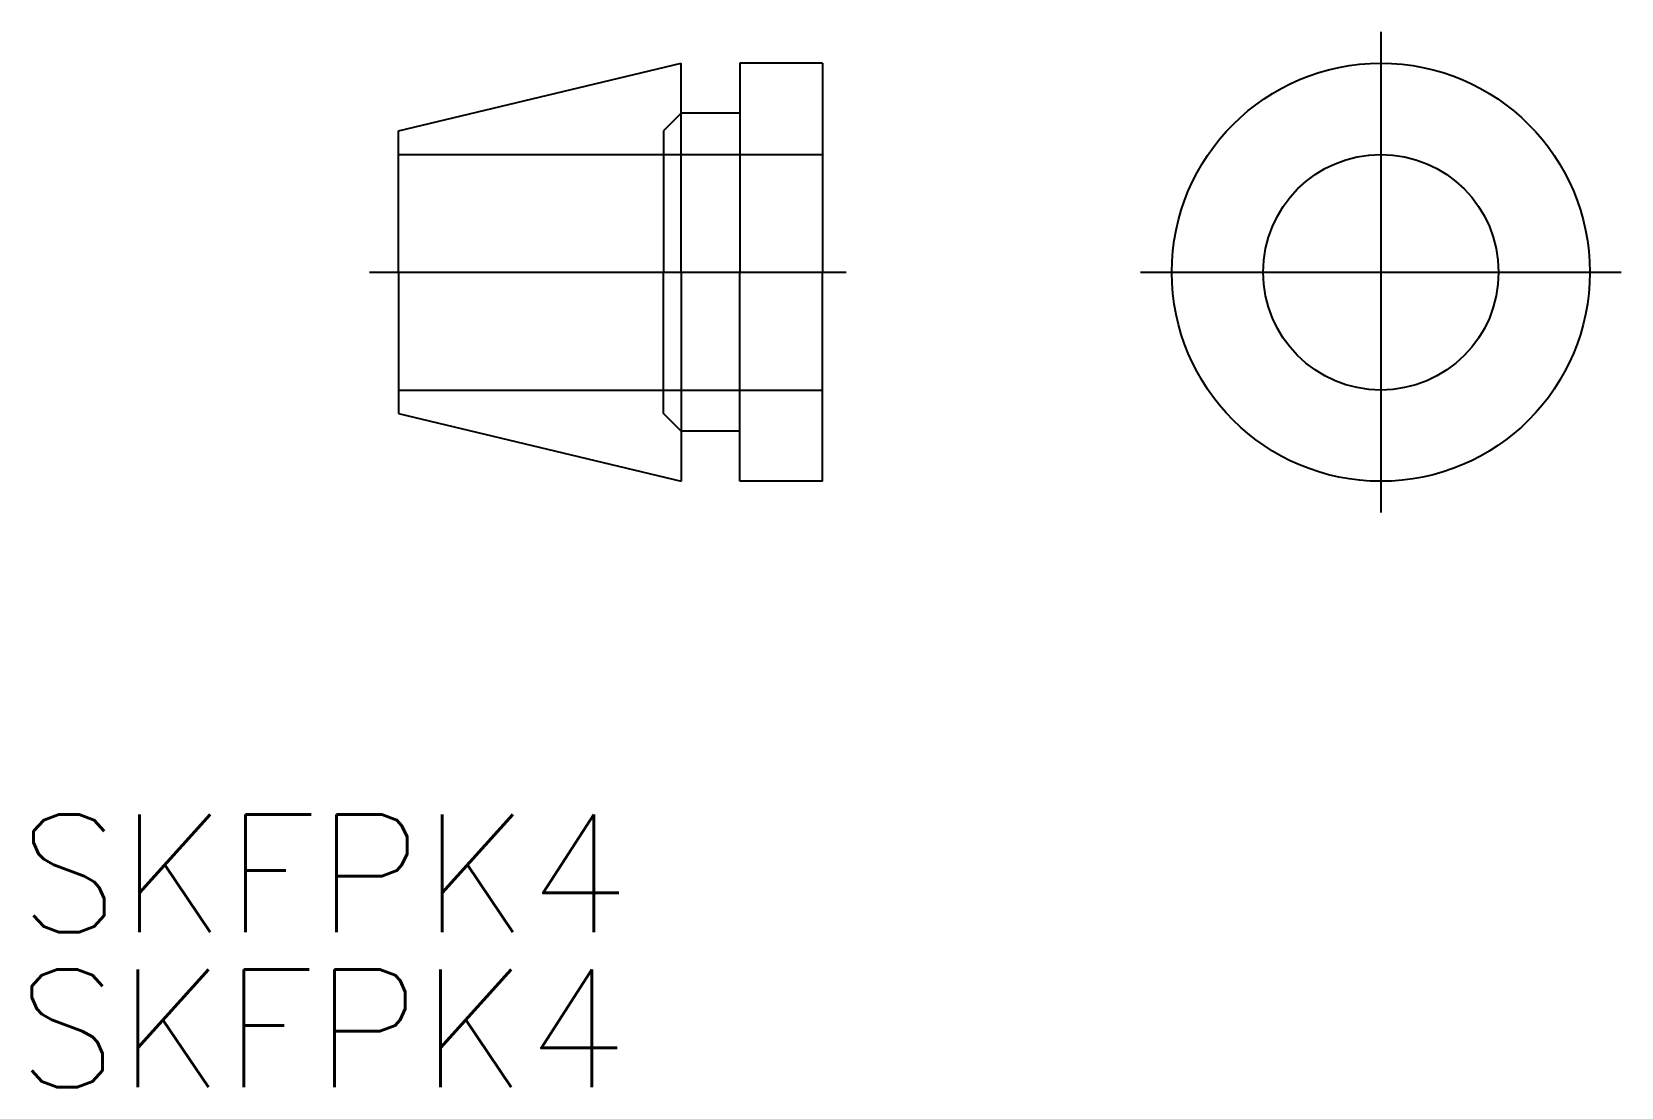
# Model space of a CAD drawing. Extents: x -2.4 to 24.6, y -8.9 to 9.
import ezdxf

# ---------------------------------------------------------------- set-up
doc = ezdxf.new("R2010")
doc.units = 0
doc.linetypes.add('CENTER', pattern=[50.8, 31.75, -6.35, 6.35, -6.35])
doc.linetypes.add('DASHED', pattern=[19.05, 12.7, -6.35])
doc.layers.get('0').update_dxf_attribs({"linetype": 'CONTINUOUS'})
doc.layers.add('CENTER', color=1, linetype='CENTER')
doc.styles.get("Standard").update_dxf_attribs({"font": 'txt.shx', "bigfont": '@extfont2.shx'})

msp = doc.modelspace()

# ---------------------------------------------------------------- linework, layer by layer
at = {"color": 7, "linetype": 'CONTINUOUS'}
for p, q in [((3.822, 7.3), (8.622, 8.45)), ((8.622, 4.9), (8.622, 8.45)), ((9.622, 8.45), (9.622, 4.9)), ((11.022, 8.45), (9.622, 8.45)), ((11.022, 8.45), (11.022, 4.9)), ((9.622, 7.6), (8.622, 7.6)), ((3.822, 4.9), (3.822, 7.3)), ((3.822, 4.9), (3.822, 2.5)), ((8.622, 4.9), (8.622, 1.35)), ((9.622, 1.35), (9.622, 4.9)), ((11.022, 1.35), (11.022, 4.9)), ((3.822, 2.5), (8.622, 1.35)), ((9.622, 2.2), (8.622, 2.2)), ((11.022, 1.35), (9.622, 1.35))]:
    msp.add_line(p, q, dxfattribs=at)
at = {"color": 3, "linetype": 'DASHED'}
for p, q in [((8.622, 7.6), (8.322, 7.3)), ((8.322, 7.3), (8.322, 4.9)), ((3.822, 6.9), (8.622, 6.9)), ((8.322, 6.9), (11.022, 6.9)), ((8.322, 2.5), (8.322, 4.9)), ((3.822, 2.9), (8.622, 2.9)), ((8.322, 2.9), (11.022, 2.9)), ((8.622, 2.2), (8.322, 2.5))]:
    msp.add_line(p, q, dxfattribs=at)
at = {"color": 7, "linetype": 'CONTINUOUS'}
for radius in [3.55, 2]:
    msp.add_circle((20.509, 4.9), radius, dxfattribs=at)
at = {"layer": 'CENTER', "color": 1, "linetype": 'CENTER'}
for p, q in [((20.509, 8.982), (20.509, 0.818)), ((3.326, 4.9), (11.427, 4.9)), ((16.427, 4.9), (24.592, 4.9))]:
    msp.add_line(p, q, dxfattribs=at)

# ---------------------------------------------------------------- texts
at = {"color": 7, "linetype": 'CONTINUOUS'}
for p in [(-2.634, -6.306), (-2.665, -8.937)]:
    msp.add_text('SKFPK4', height=2, dxfattribs=at).set_placement(p)

doc.saveas('drawing.dxf')
